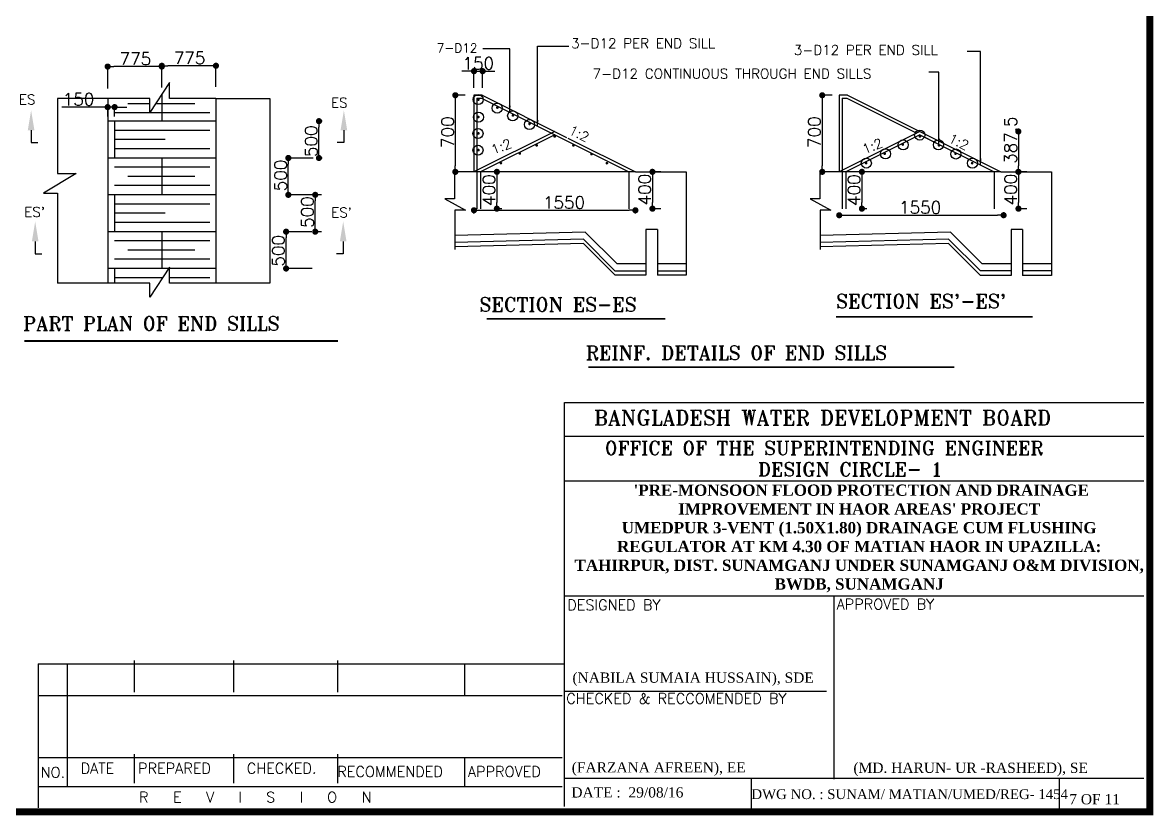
# Model space of a CAD drawing. Header units: metres. Extents: x -98554 to 27544620, y -161930 to 5264560.
# Drawn here: x 43557 to 71172, y 251460 to 270825 of the extents above; entities that cross this region are included whole.
import ezdxf

# ---------------------------------------------------------------- set-up
doc = ezdxf.new("R2010")
doc.units = ezdxf.units.M
doc.header["$LTSCALE"] = 15
doc.header["$MEASUREMENT"] = 0
doc.linetypes.add('DASHED', pattern=[0.75, 0.5, -0.25])
doc.layers.get('0').update_dxf_attribs({"linetype": 'CONTINUOUS'})
doc.layers.get('Defpoints').update_dxf_attribs({"linetype": 'CONTINUOUS'})
doc.layers.add('Dotted line', color=7, linetype='DASHED')
doc.layers.add('LINE', color=7, linetype='CONTINUOUS')
doc.styles.add('BIG', font='ROMANT.SHX')
doc.styles.add('NASIR', font='romant.shx')
doc.styles.get("Standard").update_dxf_attribs({"font": 'arial.ttf'})
doc.dimstyles.new('ISO-25', dxfattribs={"dimtxt": 250, "dimasz": 2.5, "dimexe": 1.25, "dimexo": 0.625, "dimtad": 1, "dimtxsty": 'BIG', "dimcen": 2.5, "dimadec": 0, "dimazin": 0, "dimtfac": 1, "dimtmove": 0, "dimatfit": 3, "dimfxl": 1, "dimarcsym": 0})

# ---------------------------------------------------------------- blocks, each defined once
blk = doc.blocks.new('_Dot')
at = {"color": 0, "linetype": 'ByBlock', "lineweight": -2}
blk.add_line((-0.5, 0), (-1, 0), dxfattribs=at)
at = {"color": 0, "linetype": 'ByBlock', "const_width": 0.5}
blk.add_lwpolyline([(-0.25, 0, 1), (0.25, 0, 1)], format="xyb", close=True, dxfattribs=at)
blk = doc.blocks.new('*D3037')
at = {"layer": 'Defpoints', "color": 0}
for p in [(63500, 266137), (67514, 266198), (67514, 266120)]:
    blk.add_point(p, dxfattribs=at)
at = {"layer": 'LINE', "color": 0, "lineweight": -2}
for p, q in [((63500, 266136), (63500, 266119)), ((67514, 266198), (67514, 266119))]:
    blk.add_line(p, q, dxfattribs=at)
at = {"layer": 'LINE', "color": 5, "lineweight": -2}
blk.add_line((63650, 266120), (67364, 266120), dxfattribs=at)
at = {"layer": 'LINE', "color": 5, "lineweight": -2, "xscale": 150, "yscale": 150, "zscale": 150, "rotation": 180}
blk.add_blockref('_Dot', (63500, 266120), dxfattribs=at)
at = {"layer": 'LINE', "color": 5, "lineweight": -2, "xscale": 150, "yscale": 150, "zscale": 150}
blk.add_blockref('_Dot', (67514, 266120), dxfattribs=at)
at = {"layer": 'LINE', "color": 0, "insert": (65476, 266310), "char_height": 300, "attachment_point": 5, "style": 'BIG'}
blk.add_mtext('1550', dxfattribs=at)
blk = doc.blocks.new('*D3038')
at = {"layer": 'Defpoints', "color": 0}
for p in [(64173, 267180), (64054, 266280), (64173, 266280)]:
    blk.add_point(p, dxfattribs=at)
at = {"layer": 'LINE', "color": 0, "lineweight": -2}
for p, q in [((64173, 267180), (64052, 267180)), ((64173, 266280), (64052, 266280))]:
    blk.add_line(p, q, dxfattribs=at)
at = {"layer": 'LINE', "color": 5, "lineweight": -2}
blk.add_line((64054, 267030), (64054, 266430), dxfattribs=at)
at = {"layer": 'LINE', "color": 5, "lineweight": -2, "xscale": 150, "yscale": 150, "zscale": 150}
for p, rotation in [((64054, 267180), 90), ((64054, 266280), 270)]:
    blk.add_blockref('_Dot', p, dxfattribs=dict(at, rotation=rotation))
at = {"layer": 'LINE', "color": 0, "insert": (63864, 266733), "char_height": 300, "attachment_point": 5, "rotation": 90, "style": 'BIG'}
blk.add_mtext('400', dxfattribs=at)
blk = doc.blocks.new('*D3039')
at = {"layer": 'Defpoints', "color": 0}
for p in [(68085, 267180), (67878, 266280), (68085, 266280)]:
    blk.add_point(p, dxfattribs=at)
at = {"layer": 'LINE', "color": 0, "lineweight": -2}
for p, q in [((68084, 267180), (67877, 267180)), ((68084, 266280), (67877, 266280))]:
    blk.add_line(p, q, dxfattribs=at)
at = {"layer": 'LINE', "color": 5, "lineweight": -2}
blk.add_line((67878, 267030), (67878, 266430), dxfattribs=at)
at = {"layer": 'LINE', "color": 5, "lineweight": -2, "xscale": 150, "yscale": 150, "zscale": 150}
for p, rotation in [((67878, 267180), 90), ((67878, 266280), 270)]:
    blk.add_blockref('_Dot', p, dxfattribs=dict(at, rotation=rotation))
at = {"layer": 'LINE', "color": 0, "insert": (67688, 266745), "char_height": 300, "attachment_point": 5, "rotation": 90, "style": 'BIG'}
blk.add_mtext('400', dxfattribs=at)
blk = doc.blocks.new('*D3040')
at = {"layer": 'Defpoints', "color": 0}
for p in [(63326, 269051), (63085, 267180), (63326, 267180)]:
    blk.add_point(p, dxfattribs=at)
at = {"layer": 'LINE', "color": 0, "lineweight": -2}
for p, q in [((63326, 269051), (63084, 269051)), ((63326, 267180), (63084, 267180))]:
    blk.add_line(p, q, dxfattribs=at)
at = {"layer": 'LINE', "color": 5, "lineweight": -2}
blk.add_line((63085, 268901), (63085, 267330), dxfattribs=at)
at = {"layer": 'LINE', "color": 5, "lineweight": -2, "xscale": 150, "yscale": 150, "zscale": 150}
for p, rotation in [((63085, 269051), 90), ((63085, 267180), 270)]:
    blk.add_blockref('_Dot', p, dxfattribs=dict(at, rotation=rotation))
at = {"layer": 'LINE', "color": 0, "insert": (62895, 268149), "char_height": 300, "attachment_point": 5, "rotation": 90, "style": 'BIG'}
blk.add_mtext('700', dxfattribs=at)
blk = doc.blocks.new('*D3080')
at = {"layer": 'Defpoints', "color": 0}
for p in [(45634, 269751), (45634, 269212), (46956, 269240)]:
    blk.add_point(p, dxfattribs=at)
at = {"layer": 'LINE', "color": 0, "lineweight": -2}
for p, q in [((45634, 269212), (45634, 269753)), ((46956, 269241), (46956, 269753))]:
    blk.add_line(p, q, dxfattribs=at)
at = {"layer": 'LINE', "color": 5, "lineweight": -2}
blk.add_line((46806, 269751), (45784, 269751), dxfattribs=at)
at = {"layer": 'LINE', "color": 5, "lineweight": -2, "xscale": 150, "yscale": 150, "zscale": 150, "rotation": 180}
blk.add_blockref('_Dot', (45634, 269751), dxfattribs=at)
at = {"layer": 'LINE', "color": 5, "lineweight": -2, "xscale": 150, "yscale": 150, "zscale": 150}
blk.add_blockref('_Dot', (46956, 269751), dxfattribs=at)
at = {"layer": 'LINE', "color": 0, "insert": (46311, 269941), "char_height": 300, "attachment_point": 5, "style": 'BIG'}
blk.add_mtext('775', dxfattribs=at)
blk = doc.blocks.new('*D3081')
at = {"layer": 'Defpoints', "color": 0}
for p in [(45634, 268761), (45634, 268531), (45803, 268531)]:
    blk.add_point(p, dxfattribs=at)
at = {"layer": 'LINE', "color": 5, "lineweight": -2}
for p, q in [((45484, 268761), (44511, 268761)), ((45803, 268761), (45634, 268761)), ((45953, 268761), (46103, 268761))]:
    blk.add_line(p, q, dxfattribs=at)
at = {"layer": 'LINE', "color": 0, "lineweight": -2}
for p, q in [((45634, 268532), (45634, 268762)), ((45803, 268532), (45803, 268762))]:
    blk.add_line(p, q, dxfattribs=at)
at = {"layer": 'LINE', "color": 5, "lineweight": -2, "xscale": 150, "yscale": 150, "zscale": 150}
blk.add_blockref('_Dot', (45634, 268761), dxfattribs=at)
at = {"layer": 'LINE', "color": 5, "lineweight": -2, "xscale": 150, "yscale": 150, "zscale": 150, "rotation": 180}
blk.add_blockref('_Dot', (45803, 268761), dxfattribs=at)
at = {"layer": 'LINE', "color": 0, "insert": (44923, 268951), "char_height": 300, "attachment_point": 5, "style": 'BIG'}
blk.add_mtext('150', dxfattribs=at)
blk = doc.blocks.new('*D3082')
at = {"layer": 'Defpoints', "color": 0}
for p in [(46956, 269771), (46956, 269257), (48278, 269257)]:
    blk.add_point(p, dxfattribs=at)
at = {"layer": 'LINE', "color": 0, "lineweight": -2}
for p, q in [((46956, 269257), (46956, 269773)), ((48278, 269257), (48278, 269773))]:
    blk.add_line(p, q, dxfattribs=at)
at = {"layer": 'LINE', "color": 5, "lineweight": -2}
blk.add_line((48128, 269771), (47106, 269771), dxfattribs=at)
at = {"layer": 'LINE', "color": 5, "lineweight": -2, "xscale": 150, "yscale": 150, "zscale": 150, "rotation": 180}
blk.add_blockref('_Dot', (46956, 269771), dxfattribs=at)
at = {"layer": 'LINE', "color": 5, "lineweight": -2, "xscale": 150, "yscale": 150, "zscale": 150}
blk.add_blockref('_Dot', (48278, 269771), dxfattribs=at)
at = {"layer": 'LINE', "color": 0, "insert": (47634, 269961), "char_height": 300, "attachment_point": 5, "style": 'BIG'}
blk.add_mtext('775', dxfattribs=at)
blk = doc.blocks.new('*D3083')
at = {"layer": 'Defpoints', "color": 0}
for p in [(49992, 265718), (50623, 265718), (50630, 264818)]:
    blk.add_point(p, dxfattribs=at)
at = {"layer": 'LINE', "color": 0, "lineweight": -2}
for p, q in [((50622, 265718), (49990, 265718)), ((50629, 264818), (49990, 264818))]:
    blk.add_line(p, q, dxfattribs=at)
at = {"layer": 'LINE', "color": 5, "lineweight": -2}
blk.add_line((49992, 264968), (49992, 265568), dxfattribs=at)
at = {"layer": 'LINE', "color": 5, "lineweight": -2, "xscale": 150, "yscale": 150, "zscale": 150}
for p, rotation in [((49992, 265718), 90), ((49992, 264818), 270)]:
    blk.add_blockref('_Dot', p, dxfattribs=dict(at, rotation=rotation))
at = {"layer": 'LINE', "color": 0, "insert": (49802, 265251), "char_height": 300, "attachment_point": 5, "rotation": 90, "style": 'BIG'}
blk.add_mtext('500', dxfattribs=at)
blk = doc.blocks.new('*D3084')
at = {"layer": 'Defpoints', "color": 0}
for p in [(50703, 266618), (50855, 266618), (50855, 265718)]:
    blk.add_point(p, dxfattribs=at)
at = {"layer": 'LINE', "color": 0, "lineweight": -2}
for p, q in [((50855, 266618), (50702, 266618)), ((50855, 265718), (50702, 265718))]:
    blk.add_line(p, q, dxfattribs=at)
at = {"layer": 'LINE', "color": 5, "lineweight": -2}
blk.add_line((50703, 265868), (50703, 266468), dxfattribs=at)
at = {"layer": 'LINE', "color": 5, "lineweight": -2, "xscale": 150, "yscale": 150, "zscale": 150}
for p, rotation in [((50703, 266618), 90), ((50703, 265718), 270)]:
    blk.add_blockref('_Dot', p, dxfattribs=dict(at, rotation=rotation))
at = {"layer": 'LINE', "color": 0, "insert": (50513, 266198), "char_height": 300, "attachment_point": 5, "rotation": 90, "style": 'BIG'}
blk.add_mtext('500', dxfattribs=at)
blk = doc.blocks.new('*D3085')
at = {"layer": 'Defpoints', "color": 0}
for p in [(50046, 267518), (50651, 267518), (50651, 266618)]:
    blk.add_point(p, dxfattribs=at)
at = {"layer": 'LINE', "color": 0, "lineweight": -2}
for p, q in [((50651, 267518), (50045, 267518)), ((50651, 266618), (50045, 266618))]:
    blk.add_line(p, q, dxfattribs=at)
at = {"layer": 'LINE', "color": 5, "lineweight": -2}
blk.add_line((50046, 266768), (50046, 267368), dxfattribs=at)
at = {"layer": 'LINE', "color": 5, "lineweight": -2, "xscale": 150, "yscale": 150, "zscale": 150}
for p, rotation in [((50046, 267518), 90), ((50046, 266618), 270)]:
    blk.add_blockref('_Dot', p, dxfattribs=dict(at, rotation=rotation))
at = {"layer": 'LINE', "color": 0, "insert": (49856, 267091), "char_height": 300, "attachment_point": 5, "rotation": 90, "style": 'BIG'}
blk.add_mtext('500', dxfattribs=at)
blk = doc.blocks.new('*D3086')
at = {"layer": 'Defpoints', "color": 0}
for p in [(50794, 268418), (50877, 268418), (50877, 267518)]:
    blk.add_point(p, dxfattribs=at)
at = {"layer": 'LINE', "color": 0, "lineweight": -2}
for p, q in [((50876, 268418), (50793, 268418)), ((50876, 267518), (50793, 267518))]:
    blk.add_line(p, q, dxfattribs=at)
at = {"layer": 'LINE', "color": 5, "lineweight": -2}
blk.add_line((50794, 267668), (50794, 268268), dxfattribs=at)
at = {"layer": 'LINE', "color": 5, "lineweight": -2, "xscale": 150, "yscale": 150, "zscale": 150}
for p, rotation in [((50794, 268418), 90), ((50794, 267518), 270)]:
    blk.add_blockref('_Dot', p, dxfattribs=dict(at, rotation=rotation))
at = {"layer": 'LINE', "color": 0, "insert": (50604, 267929), "char_height": 300, "attachment_point": 5, "rotation": 90, "style": 'BIG'}
blk.add_mtext('500', dxfattribs=at)
blk = doc.blocks.new('*D3089')
at = {"layer": 'Defpoints', "color": 0}
for p in [(54365, 269051), (54124, 267180), (54365, 267180)]:
    blk.add_point(p, dxfattribs=at)
at = {"layer": 'LINE', "color": 0, "lineweight": -2}
for p, q in [((54365, 269051), (54123, 269051)), ((54365, 267180), (54123, 267180))]:
    blk.add_line(p, q, dxfattribs=at)
at = {"layer": 'LINE', "color": 5, "lineweight": -2}
blk.add_line((54124, 268901), (54124, 267330), dxfattribs=at)
at = {"layer": 'LINE', "color": 5, "lineweight": -2, "xscale": 150, "yscale": 150, "zscale": 150}
for p, rotation in [((54124, 269051), 90), ((54124, 267180), 270)]:
    blk.add_blockref('_Dot', p, dxfattribs=dict(at, rotation=rotation))
at = {"layer": 'LINE', "color": 0, "insert": (53934, 268149), "char_height": 300, "attachment_point": 5, "rotation": 90, "style": 'BIG'}
blk.add_mtext('700', dxfattribs=at)
blk = doc.blocks.new('*D3090')
at = {"layer": 'Defpoints', "color": 0}
for p in [(59145, 267180), (58938, 266280), (59145, 266280)]:
    blk.add_point(p, dxfattribs=at)
at = {"layer": 'LINE', "color": 0, "lineweight": -2}
for p, q in [((59144, 267180), (58937, 267180)), ((59144, 266280), (58937, 266280))]:
    blk.add_line(p, q, dxfattribs=at)
at = {"layer": 'LINE', "color": 5, "lineweight": -2}
blk.add_line((58938, 267030), (58938, 266430), dxfattribs=at)
at = {"layer": 'LINE', "color": 5, "lineweight": -2, "xscale": 150, "yscale": 150, "zscale": 150}
for p, rotation in [((58938, 267180), 90), ((58938, 266280), 270)]:
    blk.add_blockref('_Dot', p, dxfattribs=dict(at, rotation=rotation))
at = {"layer": 'LINE', "color": 0, "insert": (58748, 266745), "char_height": 300, "attachment_point": 5, "rotation": 90, "style": 'BIG'}
blk.add_mtext('400', dxfattribs=at)
blk = doc.blocks.new('*D3091')
at = {"layer": 'Defpoints', "color": 0}
for p in [(55259, 267180), (55139, 266280), (55259, 266280)]:
    blk.add_point(p, dxfattribs=at)
at = {"layer": 'LINE', "color": 0, "lineweight": -2}
for p, q in [((55258, 267180), (55138, 267180)), ((55258, 266280), (55138, 266280))]:
    blk.add_line(p, q, dxfattribs=at)
at = {"layer": 'LINE', "color": 5, "lineweight": -2}
blk.add_line((55139, 267030), (55139, 266430), dxfattribs=at)
at = {"layer": 'LINE', "color": 5, "lineweight": -2, "xscale": 150, "yscale": 150, "zscale": 150}
for p, rotation in [((55139, 267180), 90), ((55139, 266280), 270)]:
    blk.add_blockref('_Dot', p, dxfattribs=dict(at, rotation=rotation))
at = {"layer": 'LINE', "color": 0, "insert": (54949, 266733), "char_height": 300, "attachment_point": 5, "rotation": 90, "style": 'BIG'}
blk.add_mtext('400', dxfattribs=at)
blk = doc.blocks.new('*D3092')
at = {"layer": 'Defpoints', "color": 0}
for p in [(58523, 266241), (54580, 266162), (58523, 266162)]:
    blk.add_point(p, dxfattribs=at)
at = {"layer": 'LINE', "color": 0, "lineweight": -2}
for p, q in [((54580, 266163), (54580, 266242)), ((58523, 266163), (58523, 266242))]:
    blk.add_line(p, q, dxfattribs=at)
at = {"layer": 'LINE', "color": 5, "lineweight": -2}
blk.add_line((54730, 266241), (58373, 266241), dxfattribs=at)
at = {"layer": 'LINE', "color": 5, "lineweight": -2, "xscale": 150, "yscale": 150, "zscale": 150, "rotation": 180}
blk.add_blockref('_Dot', (54580, 266241), dxfattribs=at)
at = {"layer": 'LINE', "color": 5, "lineweight": -2, "xscale": 150, "yscale": 150, "zscale": 150}
blk.add_blockref('_Dot', (58523, 266241), dxfattribs=at)
at = {"layer": 'LINE', "color": 0, "insert": (56778, 266431), "char_height": 300, "attachment_point": 5, "style": 'BIG'}
blk.add_mtext('1550', dxfattribs=at)
blk = doc.blocks.new('*D3093')
at = {"layer": 'Defpoints', "color": 0}
for p in [(54791, 269639), (54580, 269231), (54791, 269231)]:
    blk.add_point(p, dxfattribs=at)
at = {"layer": 'LINE', "color": 5, "lineweight": -2}
for p, q in [((54430, 269639), (54280, 269639)), ((54580, 269639), (54791, 269639)), ((54941, 269639), (55091, 269639))]:
    blk.add_line(p, q, dxfattribs=at)
at = {"layer": 'LINE', "color": 0, "lineweight": -2}
for p, q in [((54580, 269232), (54580, 269640)), ((54791, 269232), (54791, 269640))]:
    blk.add_line(p, q, dxfattribs=at)
at = {"layer": 'LINE', "color": 5, "lineweight": -2, "xscale": 150, "yscale": 150, "zscale": 150}
blk.add_blockref('_Dot', (54580, 269639), dxfattribs=at)
at = {"layer": 'LINE', "color": 5, "lineweight": -2, "xscale": 150, "yscale": 150, "zscale": 150, "rotation": 180}
blk.add_blockref('_Dot', (54791, 269639), dxfattribs=at)
at = {"layer": 'LINE', "color": 0, "insert": (54685, 269829), "char_height": 300, "attachment_point": 5, "style": 'BIG'}
blk.add_mtext('150', dxfattribs=at)
blk = doc.blocks.new('*D3106')
at = {"layer": 'Defpoints', "color": 0}
for p in [(67842, 268166), (67842, 267180), (67875, 267180)]:
    blk.add_point(p, dxfattribs=at)
at = {"layer": 'LINE', "color": 0, "lineweight": -2}
for p, q in [((67842, 268166), (67877, 268166)), ((67842, 267180), (67877, 267180))]:
    blk.add_line(p, q, dxfattribs=at)
at = {"layer": 'LINE', "color": 5, "lineweight": -2}
blk.add_line((67875, 268016), (67875, 267330), dxfattribs=at)
at = {"layer": 'LINE', "color": 5, "lineweight": -2, "xscale": 150, "yscale": 150, "zscale": 150}
for p, rotation in [((67875, 268166), 90), ((67875, 267180), 270)]:
    blk.add_blockref('_Dot', p, dxfattribs=dict(at, rotation=rotation))
at = {"layer": 'LINE', "color": 0, "insert": (67685, 267954), "char_height": 300, "attachment_point": 5, "rotation": 90, "style": 'BIG'}
blk.add_mtext('387.5', dxfattribs=at)

msp = doc.modelspace()

# ---------------------------------------------------------------- linework, layer by layer
at = {"layer": 'Dotted line', "ltscale": 500}
for p, q in [((63570.384, 268980.609), (63570.384, 266275.271)), ((63684.536, 268980.609), (65393.142, 268126.306))]:
    msp.add_line(p, q, dxfattribs=at)
at = {"layer": 'LINE'}
for p, q in [((47147.433, 269364.721), (46665.698, 268630.904)), ((47147.433, 268967.738), (47147.433, 269364.721)), ((46956.191, 269073.406), (46956.191, 268417.844)), ((54780.735, 269050.922), (54579.672, 269050.922)), ((54579.672, 269050.922), (54579.672, 267179.771)), ((54780.735, 269050.922), (54579.672, 269050.922)), ((54579.672, 269050.732), (54790.61, 269050.732)), ((54649.985, 268980.609), (54764.136, 268980.609)), ((54649.985, 268980.609), (54649.985, 266275.271)), ((54764.136, 268980.609), (56767.966, 267978.694)), ((54780.735, 269050.922), (56837.569, 268022.504)), ((63701.135, 269050.922), (63500.072, 269050.922)), ((63500.072, 269050.922), (63500.072, 267179.771)), ((63701.135, 269050.922), (63500.072, 269050.922)), ((63570.384, 268980.609), (63684.536, 268980.609)), ((63701.135, 269050.922), (65471.754, 268165.612)), ((46665.698, 268967.738), (44407.137, 268967.738)), ((44407.137, 268967.738), (44407.137, 267139.21)), ((45634.316, 268967.738), (45634.316, 264457.406)), ((46665.698, 268842.568), (46124.284, 268842.568)), ((46665.698, 268630.904), (46665.698, 268967.738)), ((47762.23, 268842.568), (46804.651, 268842.568)), ((48278.066, 268967.738), (47147.433, 268967.738)), ((48278.066, 268967.738), (48953.066, 268967.738)), ((48278.066, 268967.738), (48278.066, 264457.406)), ((48353.939, 268967.738), (49591.439, 268967.738)), ((49591.439, 268967.738), (49591.439, 264457.406)), ((48130.173, 268617.568), (45803.814, 268617.568)), ((43764.656, 268195.607), (43764.656, 267895.139)), ((48278.066, 268417.844), (45634.316, 268417.844)), ((45803.066, 268417.844), (45803.066, 267517.844)), ((48130.173, 268192.844), (45803.066, 268192.844)), ((51402.282, 268195.608), (51402.282, 267895.139)), ((56551.354, 268165.612), (54579.672, 267179.771)), ((65471.754, 268165.612), (63500.072, 267179.771)), ((65471.754, 268165.612), (67443.436, 267179.771)), ((43764.656, 267895.139), (43926.764, 267895.139)), ((47040.566, 267967.844), (45803.066, 267967.844)), ((51402.282, 267895.139), (51240.175, 267895.139)), ((56551.354, 268087), (54736.896, 267179.771)), ((56551.354, 268087), (58365.813, 267179.771)), ((56870.693, 268005.943), (58523.037, 267179.771)), ((65471.754, 268087), (63657.295, 267179.771)), ((65471.754, 268087), (67286.213, 267179.771)), ((65471.754, 268087), (65688.365, 267978.694)), ((48130.173, 267742.844), (45803.066, 267742.844)), ((48278.066, 267517.844), (45634.316, 267517.844)), ((46956.191, 267517.844), (46956.191, 266617.844)), ((44864.783, 267139.21), (44063.776, 266662.639)), ((44407.137, 267139.21), (44864.783, 267139.21)), ((48130.173, 267292.844), (45803.814, 267292.844)), ((47762.23, 267067.844), (46124.284, 267067.844)), ((54103.773, 267190.245), (54103.773, 266519.625)), ((54579.672, 267179.771), (54103.773, 267179.771)), ((58523.037, 267179.771), (54579.672, 267179.771)), ((54736.896, 267179.771), (54736.896, 266279.771)), ((58365.813, 267179.771), (58365.813, 266279.771)), ((58523.037, 267179.771), (59760.537, 267179.771)), ((58523.037, 267179.771), (59760.537, 267179.771)), ((59760.537, 267179.771), (59760.537, 264824.302)), ((59760.537, 267179.771), (59760.537, 264653.885)), ((63024.173, 267190.245), (63024.173, 266519.625)), ((63500.072, 267179.771), (63024.173, 267179.771)), ((67443.436, 267179.771), (63500.072, 267179.771)), ((63657.295, 267179.771), (63657.295, 266279.771)), ((67286.213, 267179.771), (67286.213, 266279.771)), ((67443.436, 267179.771), (68680.936, 267179.771)), ((67443.436, 267179.771), (68680.936, 267179.771)), ((68680.936, 267179.771), (68680.936, 264651.14)), ((48130.173, 266842.844), (45803.814, 266842.844)), ((44063.776, 266662.639), (44409.973, 266662.639)), ((44409.973, 266662.639), (44409.973, 264457.406)), ((48278.066, 266617.844), (45634.316, 266617.844)), ((45803.066, 266617.844), (45803.066, 265717.844)), ((54103.773, 266519.625), (53871.849, 266519.625)), ((53871.849, 266519.625), (54373.102, 266243.127)), ((62792.248, 266519.625), (63293.502, 266243.127)), ((63024.173, 266519.625), (62792.248, 266519.625)), ((48130.173, 266392.844), (45803.066, 266392.844)), ((54373.102, 266243.127), (54111.25, 266243.127)), ((54111.25, 266243.127), (54111.25, 265286.58)), ((63031.649, 266243.127), (63031.649, 265286.58)), ((63293.502, 266243.127), (63031.649, 266243.127)), ((47040.566, 266167.844), (45803.066, 266167.844)), ((48130.173, 265942.844), (45803.066, 265942.844)), ((48278.066, 265717.844), (45634.316, 265717.844)), ((46956.191, 265717.844), (46956.191, 264817.844)), ((57294.75, 265708.057), (54111.25, 265623.54)), ((57294.75, 265708.057), (58073.037, 264929.771)), ((58776.693, 265773.521), (58776.693, 264653.885)), ((59057.943, 265773.521), (58776.693, 265773.521)), ((59057.943, 265773.521), (59057.943, 264653.885)), ((66215.15, 265708.057), (63031.649, 265623.54)), ((66215.15, 265708.057), (66993.436, 264929.771)), ((67978.343, 265773.521), (67697.093, 265773.521)), ((67697.093, 265773.521), (67697.093, 264651.14)), ((67978.343, 265773.521), (67978.343, 264651.14)), ((43863.44, 265480.26), (43863.44, 265179.792)), ((48130.173, 265492.844), (45803.814, 265492.844)), ((51386.155, 265480.26), (51386.155, 265179.792)), ((57252.23, 265534.364), (54111.25, 265450.975)), ((57252.23, 265431.006), (54111.25, 265347.617)), ((57252.23, 265534.364), (58029.35, 264757.244)), ((57252.23, 265431.006), (58029.35, 264653.885)), ((66172.629, 265539.405), (63031.649, 265456.016)), ((66172.629, 265428.261), (63031.649, 265344.872)), ((66172.629, 265539.405), (66949.75, 264762.284)), ((66172.629, 265428.261), (66949.75, 264651.14)), ((43863.44, 265179.792), (44025.547, 265179.792)), ((47762.23, 265267.844), (46124.284, 265267.844)), ((51386.155, 265179.792), (51224.048, 265179.792)), ((48130.173, 265042.844), (45803.814, 265042.844)), ((47147.433, 264854.389), (46665.698, 264120.572)), ((47147.433, 264457.406), (47147.433, 264854.389)), ((58776.693, 264929.771), (58073.037, 264929.771)), ((59760.537, 264929.771), (59057.943, 264929.771)), ((67697.093, 264929.771), (66993.436, 264929.771)), ((68680.936, 264929.771), (67978.343, 264929.771)), ((68680.936, 264929.771), (68680.936, 264824.302)), ((48278.066, 264817.844), (45634.316, 264817.844)), ((45803.066, 264817.844), (45803.066, 264457.406)), ((46975.734, 264592.844), (45803.066, 264592.844)), ((48130.173, 264592.844), (47147.433, 264592.844)), ((58776.693, 264757.244), (58029.35, 264757.244)), ((58776.693, 264653.885), (58029.35, 264653.885)), ((59760.537, 264757.244), (59057.943, 264757.244)), ((59760.537, 264653.885), (59057.943, 264653.885)), ((67697.093, 264762.284), (66949.75, 264762.284)), ((67697.093, 264651.14), (66949.75, 264651.14)), ((68680.936, 264762.284), (67978.343, 264762.284)), ((68680.936, 264651.14), (67978.343, 264651.14)), ((46665.698, 264457.406), (44409.973, 264457.406)), ((46665.698, 264120.572), (46665.698, 264457.406)), ((49591.439, 264457.406), (47147.433, 264457.406)), ((56789.524, 261542.057), (70939.739, 261542.057)), ((56789.524, 251674.295), (56789.524, 261542.057)), ((56789.524, 260724.942), (70939.739, 260724.942)), ((56789.524, 259635.457), (70939.739, 259635.457)), ((56789.524, 256819.384), (70939.739, 256819.384)), ((63376.032, 252345.7), (63376.032, 256819.384)), ((46284.668, 255245.569), (46284.668, 254470.326)), ((48705.388, 255245.569), (48705.388, 254470.326)), ((51242.777, 255245.569), (51242.777, 254470.326)), ((43936.613, 255164.195), (43936.613, 251643.9)), ((43936.613, 255164.195), (56789.524, 255164.195)), ((43937.429, 255164.195), (43937.429, 252165.588)), ((44648.534, 255164.195), (44648.534, 252165.588)), ((54347.072, 255164.195), (54347.072, 254388.953)), ((43936.613, 254388.953), (56731.698, 254388.953)), ((56789.524, 254493.454), (63185.629, 254493.454)), ((43936.613, 252872.833), (56731.698, 252872.833)), ((46284.668, 252954.206), (46284.668, 252246.962)), ((48705.388, 252954.206), (48705.388, 252246.962)), ((51242.777, 252954.206), (51242.777, 252246.962)), ((54347.072, 252872.833), (54347.072, 252165.588)), ((43936.613, 252163.461), (56731.698, 252163.461)), ((56789.524, 252369.266), (70939.739, 252369.266)), ((61346.623, 252352.046), (61346.623, 251630.062)), ((68874.257, 252356.503), (68874.257, 251634.518))]:
    msp.add_line(p, q, dxfattribs=at)
at = {"layer": 'LINE', "const_width": 169.614}
msp.add_lwpolyline([(16627.371, 251545.14), (71087.608, 251545.14), (71087.608, 289796.973), (16627.371, 289796.973)], close=True, dxfattribs=at)
at = {"layer": 'LINE', "const_width": 32.553}
for points in [[(54704.884, 268945.189, -1), (54672.331, 268945.189, -1)], [(55142.39, 268735.277, -1), (55156.989, 268764.373, -1)], [(54704.884, 268519.797, -1), (54672.331, 268519.797, -1)], [(55522.712, 268544.892, -1), (55537.311, 268573.988, -1)], [(54704.884, 268119.575, -1), (54672.331, 268119.575, -1)], [(55928.921, 268335.79, -1), (55943.52, 268364.886, -1)], [(56556.944, 268029.815, 1), (56542.345, 268058.912, 1)], [(56542.552, 268029.815, -1), (56557.151, 268058.912, -1)], [(56558.447, 268029.815, 1), (56543.848, 268058.912, 1)], [(56544.055, 268029.815, -1), (56558.654, 268058.912, -1)], [(65059.376, 267833.191, 1), (65044.776, 267862.287, 1)], [(65477.344, 268029.815, 1), (65462.744, 268058.912, 1)], [(65462.952, 268029.815, -1), (65477.551, 268058.912, -1)], [(65478.847, 268029.815, 1), (65464.247, 268058.912, 1)], [(65464.455, 268029.815, -1), (65479.054, 268058.912, -1)], [(54704.884, 267711.132, -1), (54672.331, 267711.132, -1)], [(55706.364, 267613.441, 1), (55691.764, 267642.537, 1)], [(56117.949, 267814.23, 1), (56103.35, 267843.327, 1)], [(57002.016, 267812.34, -1), (57016.616, 267841.436, -1)], [(57442.795, 267597.871, -1), (57457.395, 267626.967, -1)], [(64616.78, 267606.886, 1), (64602.181, 267635.982, 1)], [(65931.097, 267811.6, -1), (65945.696, 267840.696, -1)], [(66332.107, 267609.335, -1), (66346.706, 267638.431, -1)], [(55243.956, 267378.498, 1), (55229.357, 267407.594, 1)], [(57818.219, 267377.022, -1), (57832.819, 267406.118, -1)], [(64164.356, 267378.498, 1), (64149.757, 267407.594, 1)], [(64164.356, 267378.498, 1), (64149.757, 267407.594, 1)], [(66738.619, 267377.022, -1), (66753.218, 267406.118, -1)], [(66738.619, 267377.022, -1), (66753.218, 267406.118, -1)]]:
    msp.add_lwpolyline(points, format="xyb", close=True, dxfattribs=at)
at = {"layer": 'LINE', "const_width": 42.44}
for points in [[(59249.206, 263589.475), (54892.778, 263589.475)], [(68224.587, 263636.922), (63419.967, 263636.922)], [(43595.764, 263047.636), (51256.675, 263047.636)], [(57369.101, 262411.437), (66314.477, 262411.437)]]:
    msp.add_lwpolyline(points, dxfattribs=at)
at = {"layer": 'LINE'}
for centre in [(54682.893, 268944.641), (55144.773, 268737.909), (54687.685, 268514.429), (55525.094, 268547.524), (55935.745, 268334.574), (54678.095, 268116.021), (65465.419, 268078), (65061.063, 267836.827), (65921.957, 267840.527), (54678.095, 267707.579), (64630.82, 267620.123), (66346.464, 267615.646), (64161.904, 267393.707), (66752.353, 267393.549)]:
    msp.add_circle(centre, 123.304, dxfattribs=at)
for points in [[(43845.678, 268195.607), (43683.634, 268195.607), (43764.656, 268681.739)], [(51321.26, 268195.608), (51483.304, 268195.608), (51402.282, 268681.739)], [(43944.462, 265480.26), (43782.418, 265480.26), (43863.44, 265966.392)], [(51305.133, 265480.26), (51467.177, 265480.26), (51386.155, 265966.392)]]:
    msp.add_solid(points, dxfattribs=at)

# ---------------------------------------------------------------- texts
at = {"layer": 'LINE', "color": 3, "style": 'NASIR'}
for s, height, p in [('3-D12 PER END SILL', 241.33982, (56952.75, 270199.586)), ('7-D12', 217.2058, (53669.252, 270096.037))]:
    msp.add_text(s, height=height, dxfattribs=at).set_placement(p)
at = {"layer": 'LINE'}
for s, height, style, p in [('3-D12 PER END SILL', 241.33982, 'NASIR', (62391.585, 270034.734)), ('7-D12 CONTINUOUS THROUGH END SILLS', 241.33982, 'NASIR', (57479.287, 269455.979)), ('ES', 241.3398, 'NASIR', (43465.846, 268826.265)), ('ES', 241.3398, 'NASIR', (51090.071, 268748.771)), ("ES'", 241.3398, 'NASIR', (43597.314, 266078.533)), ("ES'", 241.3398, 'NASIR', (51093.834, 266066.825)), ('SECTION ES-ES', 340.64086, 'BIG', (54710.63, 263766.814)), ("SECTION ES'-ES'", 340.64086, 'BIG', (63421.754, 263849.662)), ('PART PLAN OF END SILLS', 340.64086, 'BIG', (43567.102, 263308.113)), ('REINF. DETAILS OF END SILLS', 340.64086, 'BIG', (57309.324, 262591.249)), ('BANGLADESH WATER DEVELOPMENT BOARD', 364.97235, 'BIG', (57508.664, 260991.891)), ('OFFICE OF THE SUPERINTENDING ENGINEER', 335.04462, 'BIG', (57772.444, 260266.893)), ('DESIGN CIRCLE- 1', 335.04462, 'BIG', (61517.367, 259747.103)), ('DESIGNED BY', 257.82531, 'BIG', (56859.12, 256471.981)), ('APPROVED BY', 257.82531, 'BIG', (63435.732, 256490.75)), ('CHECKED & RECCOMENDED BY', 257.82531, 'BIG', (56834.062, 254185.871)), ('DATE', 258.0613, 'BIG', (44974.309, 252482.003)), ('PREPARED', 258.0613, 'BIG', (46376.478, 252482.003)), ('CHECKED.', 258.0613, 'BIG', (49030.225, 252482.003)), ('NO.', 258.0613, 'BIG', (43997.103, 252381.961)), ('RECOMMENDED', 258.06126, 'BIG', (51242.708, 252400.63)), ('APPROVED', 258.0613, 'BIG', (54431.997, 252400.63)), ('   R   E   V   I   S   I   O   N', 258.06126, 'BIG', (45823.748, 251776.206))]:
    msp.add_text(s, height=height, dxfattribs=dict(at, style=style)).set_placement(p)
at = {"layer": 'LINE', "style": 'BIG'}
for height, rotation, p in [(231.8835, 333.9251695, (56873.839, 268119.515)), (232.7767, 20.8864271, (55054.526, 267601.844)), (232.7767, 20.8864271, (64117.996, 267614.109)), (231.8835, 333.9251695, (66145.839, 267917.652))]:
    msp.add_text('1:2', height=height, rotation=rotation, dxfattribs=at).set_placement(p)
at = {"layer": 'LINE'}
for s, insert, char_height, width, attachment_point in [("{\\fTimes New Roman|b1|i0|c0|p18; 'PRE-MONSOON FLOOD PROTECTION AND DRAINAGE IMPROVEMENT IN HAOR AREAS' PROJECT\\PUMEDPUR 3-VENT (1.50X1.80) DRAINAGE CUM FLUSHING REGULATOR AT KM 4.30 OF MATIAN HAOR IN UPAZILLA: TAHIRPUR, DIST. SUNAMGANJ UNDER SUNAMGANJ O&M DIVISION, BWDB, SUNAMGANJ}", (63987.436, 259542.032), 275, 14083.62557, 2), ('{\\fTimes New Roman|b0|i0|c0|p18;DWG NO. : SUNAM/ MATIAN/UMED/REG- 1454}', (61354.056, 252099.325), 240, 7738.16383, 1)]:
    msp.add_mtext(s, dxfattribs=dict(at, insert=insert, char_height=char_height, width=width, attachment_point=attachment_point))
at = {"layer": 'LINE', "char_height": 250, "attachment_point": 1}
for s, insert in [('{\\fTimes New Roman|b0|i0|c0|p18;(NABILA SUMAIA HUSSAIN), SDE}', (56984.692, 254950.835)), ('{\\fTimes New Roman|b0|i0|c0|p18;(FARZANA AFREEN), EE}', (56967.45, 252758.242)), ('{\\fTimes New Roman|b0|i0|c0|p18;(MD. HARUN- UR -RASHEED), SE}', (63846.387, 252748.179)), ('{\\fTimes New Roman|b0|i0|c0|p18;DATE :  29/08/16}', (56957.392, 252147.411)), ('{\\fTimes New Roman|b0|i0|c0|p18; 7 OF 11}', (69022.827, 251981.052))]:
    msp.add_mtext(s, dxfattribs=dict(at, insert=insert))

# ---------------------------------------------------------------- dimensions: what is measured, and where the dimension line sits
at = {"layer": 'LINE'}
for base, p1, p2, angle, text, picture, middle in [((45634.316, 269751.398), (46956.191, 269239.958), (45634.316, 269211.775), 180, '775', '*D3080', (46310.731, 269751.398)), ((46956.191, 269771.42), (48278.066, 269256.789), (46956.191, 269256.789), 180, '775', '*D3082', (47633.744, 269771.42)), ((54790.61, 269639.016), (54579.672, 269231.343), (54790.61, 269231.343), 180, '150', '*D3093', (54685.141, 269639.016)), ((45634.316, 268760.531), (45803.066, 268531.152), (45634.316, 268531.152), 180, '150', '*D3081', (44922.887, 268760.531)), ((54123.949, 267179.771), (54365.452, 269050.922), (54365.452, 267179.771), 90, '700', '*D3089', (54123.949, 268149.498)), ((63084.973, 267179.771), (63326.477, 269050.922), (63326.477, 267179.771), 90, '700', '*D3040', (63084.973, 268149.498)), ((50794.163, 268417.844), (50876.873, 267517.844), (50876.873, 268417.844), 90, '500', '*D3086', (50794.163, 267929.183)), ((67875.378, 267179.771), (67841.542, 268165.612), (67841.542, 267179.771), 90, '387.5', '*D3106', (67875.378, 267954.431)), ((50046.228, 267517.844), (50651.366, 266617.844), (50651.366, 267517.844), 90, '500', '*D3085', (50046.228, 267090.964)), ((55139.5, 266279.771), (55259.086, 267179.771), (55259.086, 266279.771), 90, '400', '*D3091', (55139.5, 266732.66)), ((58937.866, 266279.771), (59144.557, 267179.771), (59144.557, 266279.771), 90, '400', '*D3090', (58937.866, 266745.158)), ((64053.589, 266279.771), (64173.175, 267179.771), (64173.175, 266279.771), 90, '400', '*D3038', (64053.589, 266732.66)), ((67877.878, 266279.771), (68084.57, 267179.771), (68084.57, 266279.771), 90, '400', '*D3039', (67877.878, 266745.158)), ((50702.952, 266617.844), (50855.153, 265717.844), (50855.153, 266617.844), 90, '500', '*D3084', (50702.952, 266198.078)), ((49991.502, 265717.844), (50629.713, 264817.844), (50622.682, 265717.844), 90, '500', '*D3083', (49991.502, 265250.525))]:
    dim = msp.add_linear_dim(base=base, p1=p1, p2=p2, angle=angle, text=text, dimstyle='ISO-25', override={"dimtxt": 300, "dimasz": 150, "dimgap": 40, "dimblk1": 'Dot', "dimblk2": 'Dot', "dimsah": 1, "dimclrd": 5}, dxfattribs=at)
    dim.commit()
    dim.dimension.update_dxf_attribs({"geometry": picture, "text_midpoint": middle, "dimtype": 160})
for base, p1, p2, picture, middle in [((58523.037, 266241.224), (54579.672, 266162.075), (58523.037, 266162.075), '*D3092', (56777.825, 266241.224)), ((67513.749, 266120.414), (63500.072, 266136.931), (67513.749, 266198.165), '*D3037', (65476.205, 266120.414))]:
    dim = msp.add_linear_dim(base=base, p1=p1, p2=p2, text='1550', dimstyle='ISO-25', override={"dimtxt": 300, "dimasz": 150, "dimgap": 40, "dimblk1": 'Dot', "dimblk2": 'Dot', "dimsah": 1, "dimclrd": 5}, dxfattribs=at)
    dim.commit()
    dim.dimension.update_dxf_attribs({"geometry": picture, "text_midpoint": middle, "dimtype": 160})

# ---------------------------------------------------------------- leaders
for points in [[(55453.88, 268643.883), (55453.88, 270188.153), (54792.177, 270188.153)], [(56131.807, 268295.508), (56131.807, 270247.682), (56896.381, 270247.682)], [(66951.687, 267351.434), (66951.687, 270121.431), (66621.568, 270121.431)], [(65936.398, 267842.684), (65936.398, 269611.68), (65688.161, 269611.68)]]:
    msp.add_leader(points, dimstyle='ISO-25', override={"dimtxt": 300, "dimasz": 150, "dimgap": 40, "dimclrd": 5}, dxfattribs=at)

doc.saveas('drawing.dxf')
